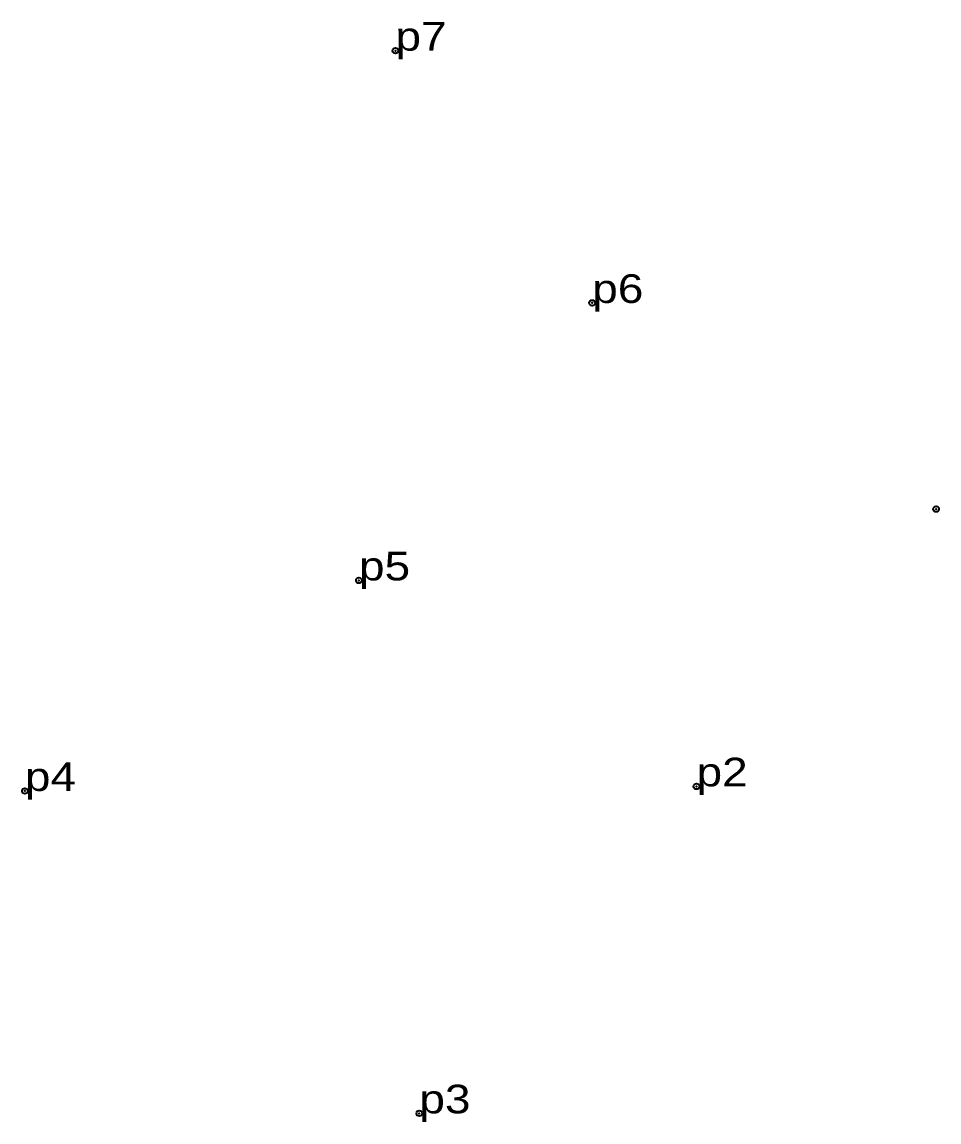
# Model space of a CAD drawing. Header units: metres. Extents: x 537326 to 541373, y 1835750 to 1838175.
# Drawn here: x 540413.6 to 540471.1, y 1836221 to 1836290.1 of the extents above; entities that cross this region are included whole.
import ezdxf

# ---------------------------------------------------------------- set-up
doc = ezdxf.new("R2010")
doc.units = ezdxf.units.M
doc.header["$LTSCALE"] = 0.72
doc.header["$PDMODE"] = 32
doc.header["$PDSIZE"] = 0.36
doc.layers.add('12', color=7, linetype='Continuous')
doc.layers.add('7', color=7, linetype='Continuous')

msp = doc.modelspace()

# ---------------------------------------------------------------- linework, layer by layer
at = {"layer": '7'}
for p in [(540437.01, 1836288.28), (540449.36, 1836272.44), (540470.95, 1836259.5), (540434.72, 1836255.02), (540413.75, 1836241.8), (540455.91, 1836242.09), (540438.51, 1836221.56)]:
    msp.add_point(p, dxfattribs=at)

# ---------------------------------------------------------------- texts
at = {"layer": '12', "width": 1.2}
for s, p in [('p7', (540437.01, 1836288.28)), ('p6', (540449.36, 1836272.44)), ('p5', (540434.72, 1836255.02)), ('p4', (540413.75, 1836241.8)), ('p2', (540455.91, 1836242.09)), ('p3', (540438.51, 1836221.56))]:
    msp.add_text(s, height=1.8, dxfattribs=at).set_placement(p)

doc.saveas('drawing.dxf')
